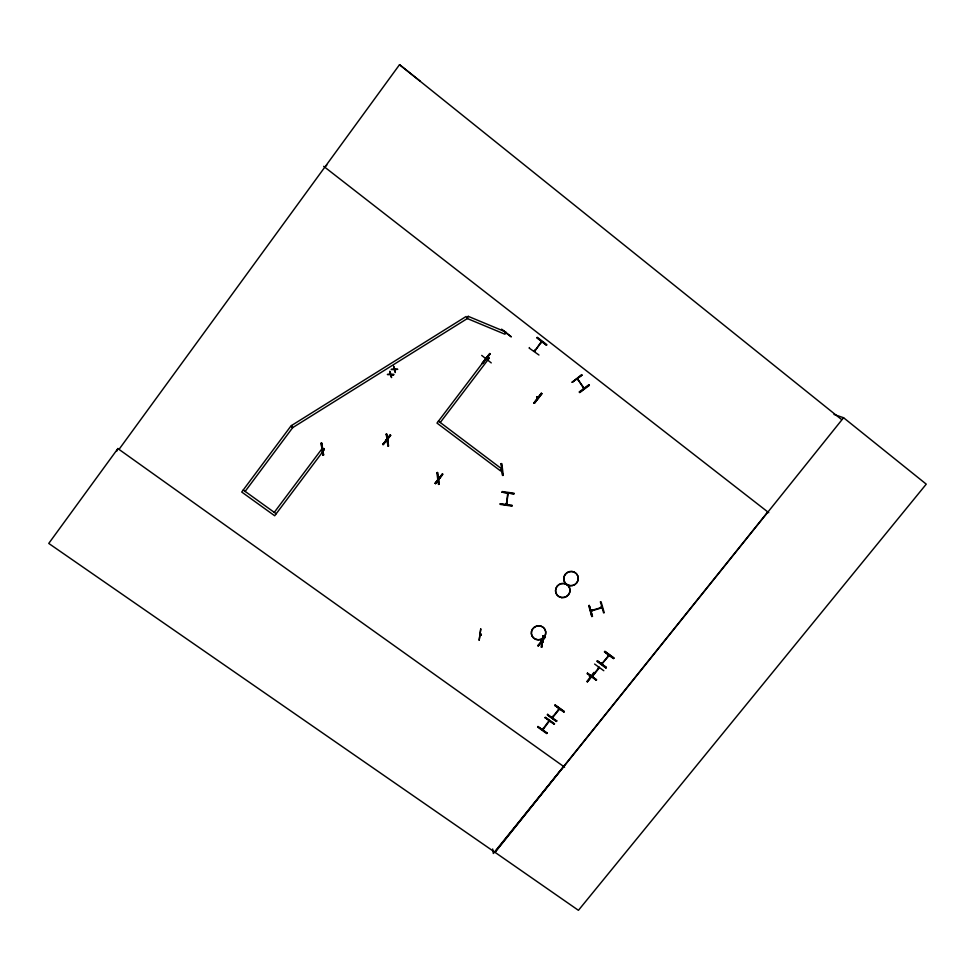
<?xml version="1.0" encoding="UTF-8"?>
<svg xmlns="http://www.w3.org/2000/svg" width="975" height="975" viewBox="0 0 975 975"><rect width="100%" height="100%" fill="white"/><g stroke="black" fill="none" stroke-linecap="round" stroke-linejoin="round"><path stroke-width="1.46" d="M507.768 492.802L506.452 504.562L506.72 503.527L505.976 503.356M507.67 494.179L508.341 493.192L507.609 493.033M390.67 435.337L382.822 444.478L390.134 434.935L390.67 435.337L383.309 444.746M388.087 446.05L386.258 434.094M387.977 440.98L386.783 439.835M480.066 634.883L481.175 634.567M481.041 634.749L481.357 634.42M387.112 440.334L385.795 440.408M385.771 440.517L387.855 441.017M387.416 440.005L388.05 440.554M541.625 640.868L541.759 641.806L540.93 641.087M540.601 640.953L540.845 641.708L540.82 640.77M541.783 641.757L542.941 642.062L540.735 641.574M543.38 635.98L541.722 647.181L543.343 635.98L542.697 635.749M394.741 369.062L393.607 366.161L394.046 369.074L391.17 369.428L394.229 369.659L395.338 372.523L394.924 369.659L397.751 369.293L394.741 369.038M502.174 492.204L502.271 491.546L514.032 493.216L513.935 493.862L502.174 492.204L513.935 493.862M506.452 504.562L508.243 493.179M439.652 478.359L438.409 478.737L437.751 477.47M393.498 374.973L393.949 374.351L390.938 374.12L389.805 371.219L390.244 374.132L387.367 374.485L390.427 374.717L391.548 377.581L391.133 374.717L393.51 374.948L391.121 374.741M487.61 359.373L486.306 358.885L487.561 359.312M537.786 397.885L536.737 397.069L537.53 398.227M587.462 673.018L587.157 673.713L596.188 680.233M596.493 679.819L587.474 673.225L596.566 679.807L596.176 680.306M534.081 351.134L535.251 350.476L534.836 350.001M540.698 342.31C541.588 343.627 540.382 341.299 541.393 341.494L534.678 351.256M542.856 728.496L542.868 729.471M549.486 720.891L548.962 721.622M549.693 721.342L549.364 720.513M591.91 676.394L592.946 675.773M592.142 676.187L599.198 667.339M601.721 664.085L602.111 662.866M609.217 655.395L608.632 654.871M556.408 721.415L547.402 714.858L556.408 721.427L556.737 720.708M547.365 714.907L547.694 714.212M547.694 714.468L556.798 720.927M590.826 610.728L592.069 610.35L590.935 611.106M600.637 607.498L602.026 607.839L601.831 607.035M577.98 379.616L578.053 379.726M583.184 387.794L583.72 387.404M577.517 378.763L583.72 388.44L584.208 388.074M505.781 333.426L506.573 333.206L505.769 333.255M438.299 478.262L439.433 478.591M538.956 355.01L529.084 348.038L529.462 347.551M501.918 469.804L500.589 469.974L501.857 469.389M323.81 450.292L274.694 515.775L241.715 492.034L290.782 426.197L292.707 427.611L467.33 318.557L468.183 316.302M487.122 358.91L486.476 358.459M601.575 606.998L601.746 607.596M116.622 451.364L117.89 448.597L119.011 449.39L399.531 64.679L420.201 81.157M323.578 454.984L321.774 443.064L321.128 443.15L322.908 455.069L323.529 454.911M584.257 388.355L577.273 378.641M324.102 448.951L322.713 449.243M323.81 449.158L324.041 448.537M322.725 448.658L323.98 448.646M542.49 729.605L549.12 720.622M543.136 728.483L543.465 729.129M552.398 717.32L552.727 716.735M553.13 717.027L552.825 716.308M558.797 709.373L559.199 708.691M559.004 708.411L559.467 709.166L552.447 717.795M601.794 663.987L608.888 655.102M608.766 655.115L608.303 655.907M609.095 655.553L601.953 663.878M276.181 513.752L243.226 490.011M274.267 512.375L321.896 448.878L323.749 450.426M552.179 717.32L552.057 716.93M559.467 709.166L559.394 708.545M599.308 667.924L598.808 667.193M605.987 667.973L597.37 660.892L606.389 667.497L605.987 667.997L596.968 661.379M323.895 449.122L322.835 449.219M387.014 440.529L386.795 439.896M439.518 478.554L438.336 478.628M501.674 469.889L500.663 469.548M491.266 362.907L481.699 355.412M245.03 491.571L292.805 427.489M502.076 469.048L500.723 471.035L436.983 423.089L487.342 356.692M489.218 358.142L440.249 422.516M292.707 427.611L291.501 425.502M534.495 351.28L541.783 341.75M382.87 444.503L390.183 434.96M482.613 363.48L490.145 353.864L482.698 363.553L482.162 363.139L489.657 353.474L490.145 353.864M487.122 359.604L486.647 358.617M435.569 483.649L442.833 474.203L435.581 483.673L435.045 483.271L442.479 473.935M442.418 473.874L435.106 483.295M511.18 336.765L501.516 329.233L511.132 336.728M536.969 397.178L537.286 398.117M534.056 402.931L541.381 393.266L541.905 393.681L534.458 403.248L533.873 402.773M533.983 402.87L541.32 393.205M534.434 403.223L541.893 393.668M545.122 717.758L545.513 717.259L554.543 723.767L554.153 724.254L545.049 717.539M554.836 705.534L555.226 705.047L564.269 711.567L563.879 712.067L554.921 705.388M552.203 717.478L559.126 708.788M604.524 651.897L604.927 651.398L613.945 658.04L613.543 658.539L604.524 651.897L613.543 658.539M542.819 729.885L549.413 720.988M545.281 636.76L538.212 645.974L545.317 636.882M542.6 642.306L541.917 641.062M591.801 675.797L592.373 676.589L599.381 667.729M603.793 670.715L594.604 664.06M833.991 414.46L843.57 417.727L926.25 484.148L578.431 910.321L494.861 852.223L767.776 511.912M494.91 852.503L843.57 417.727M589.826 676.223L590.509 676.747M594.518 672.884L587.377 681.83L594.567 672.933M563.623 766.484L493.313 853.478L492.68 848.981M536.969 337.716L546.475 345.235L546.89 344.699L537.286 337.301L536.908 337.801L546.463 345.138M324.785 167.2L326.832 165.055M604.902 651.398L613.921 658.027M555.189 705.059L564.257 711.555M545.171 717.637L554.251 724.108M563.928 711.945L554.872 705.425M602.172 664.219L601.612 663.487M598.93 667.448L598.76 668.521M592.459 675.517L593.019 675.785L592.581 675.151M572.106 382.224L581.99 375.156L572.154 382.285L581.6 374.619L581.99 375.156M501.881 469.865L500.675 470.048M479.188 640.258L480.724 629.033M291.403 425.612L466.074 316.509L467.33 318.557L504.94 334.218L505.854 332L468.232 316.339M591.045 610.606L601.88 607.364M437.422 472.582L439.091 484.222M592.447 616.31L589.205 605.487L591.825 616.492L592.447 616.31L589.217 605.341M486.549 358.544L487.256 359.629M323.505 454.972L321.616 443.077M600.393 601.941L601.112 601.916L604.232 612.727L603.61 612.922L600.478 601.928M590.667 610.435L591.045 611.069L601.989 607.742M322.92 455.057L321.165 443.138M501.113 463.625L501.82 463.637L503.271 475.373L502.612 475.459L501.199 463.625M437.531 472.582L436.873 472.668L438.445 484.417L439.103 484.331L437.519 472.485M386.246 434.18L386.904 434.082L388.586 445.989L387.916 446.075L386.405 434.143M385.844 440.091L386.929 439.944M601.904 607.267L600.917 608.132M601.112 608.071L600.795 607.23M501.26 463.698L502.576 475.361M608.473 656.236L607.973 655.517M602.392 663.183L602.282 662.842M480.37 634.408L481.223 635.03M439.359 478.055L438.726 478.323M540.796 641.197L541.832 641.306M481.284 634.64L480.309 634.091M541.722 647.181L541.088 647.108L542.917 635.932M590.289 677.198L589.351 676.54M588.876 384.82L579.113 392.011M494.861 852.223L48.75 543.428L117.938 448.524L119.06 449.329M117.89 448.597L564.61 767.179M597.297 660.904L606.292 667.302M542.027 641.392L542.795 641.879M587.389 681.842L586.889 681.464L593.982 672.372M538.212 645.974L537.7 645.596L545.403 636.967M589.692 676.199L590.509 676.796M502.137 469.194L438.384 421.102M487.403 356.765L489.279 358.203M323.663 166.323L768.739 512.667M536.835 397.154L537.627 397.69M399.531 64.679L841.523 419.506M600.71 607.376L601.136 608.12M591.959 610.143L591.971 610.911L591.642 610.009M590.862 610.253L591.203 611.142M598.138 667.838L598.565 668.667M512.046 505.367L511.997 506.122L500.248 504.404L500.309 503.709M558.346 709.044L558.809 709.812M547.036 732.871L546.707 733.59L537.676 727.082L538.005 726.399M588.729 605.658L591.825 616.505M480.773 628.899L479.188 640.124M481.114 634.189L481.345 635.042M480.053 634.189L480.285 635.03M512.07 505.562L500.321 503.917L512.07 505.562M547.036 733.102L537.993 726.631L547.109 733.102M588.961 384.881L579.589 392.608L589.351 385.418L588.961 384.881M569.985 585.67A7.3 7.057 -25.5 0 0 577.761 575.798A7.3 7.057 -25.5 0 0 565.317 574.36A7.3 7.057 -25.5 0 0 569.985 585.67A7.288 7.044 -25.5 0 0 577.688 575.689A7.288 7.044 -25.5 0 0 565.268 574.251A7.288 7.044 -25.5 0 0 569.924 585.536M561.771 597.626A7.288 7.044 -23.9 0 0 569.534 587.779A7.276 7.032 -23.9 0 0 557.054 586.243A7.276 7.032 -23.9 0 0 561.71 597.48A7.276 7.032 -23.9 0 0 569.461 587.669A7.288 7.044 -23.9 0 0 557.103 586.353A7.288 7.044 -23.9 0 0 561.771 597.626M535.763 639.393A7.252 6.971 -19.3 0 0 545.756 631.849A7.252 6.971 -19.3 0 0 534.227 627.388A7.252 6.971 -19.3 0 0 535.763 639.393M535.726 639.247A7.239 6.959 -19.3 0 0 545.683 631.715A7.239 6.959 -19.3 0 0 534.19 627.266A7.239 6.959 -19.3 0 0 535.726 639.247"/></g></svg>
